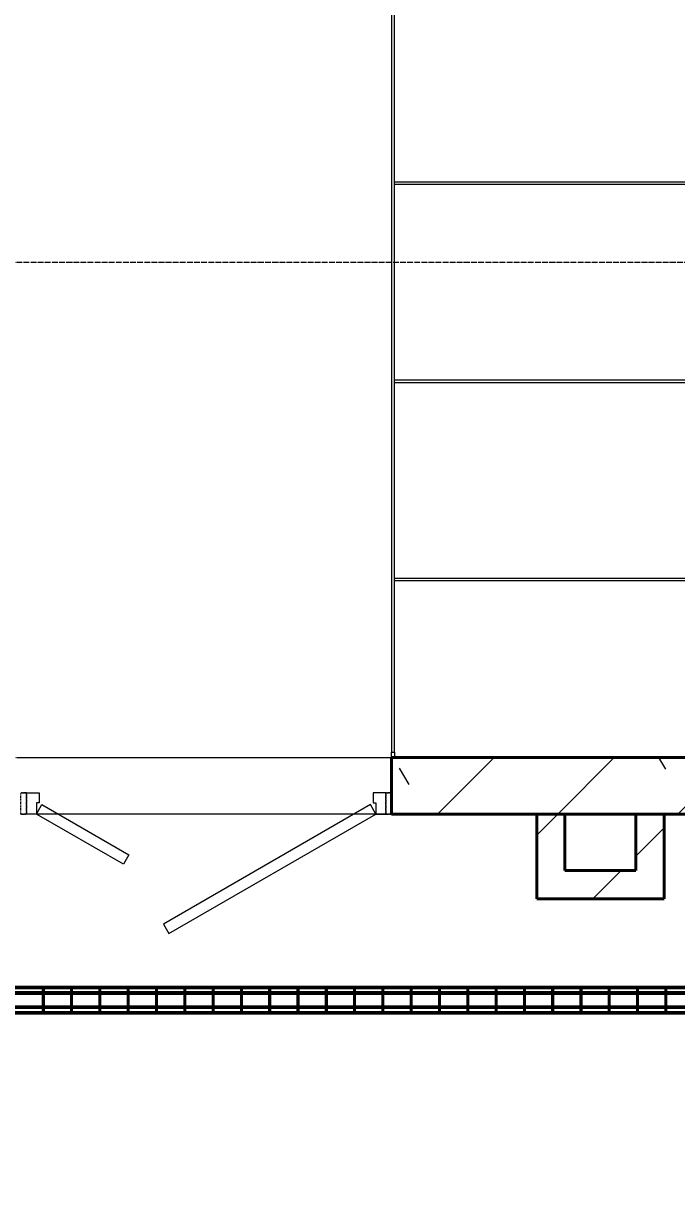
# Model space of a CAD drawing. Header units: millimetres. Extents: x 0 to 351840, y -132678 to 32417.
# Drawn here: x 316200 to 318507, y -43071 to -38896 of the extents above; entities that cross this region are included whole.
import ezdxf
from ezdxf import colors
from ezdxf.entities.mleader import LeaderData, LeaderLine
from ezdxf.math import Vec2, Vec3

# ---------------------------------------------------------------- set-up
doc = ezdxf.new("R2010")
doc.units = ezdxf.units.MM
doc.linetypes.add('BI_линия_сетки', pattern=[25, 20, -2.5, 0, -2.5])
doc.linetypes.add('BI_невидимые', pattern=[5, 3, -2])
for name, color, linetype, lineweight in [('E-CABL-TRAY-IDEN', 7, 'Continuous', 9), ('Двери', 7, 'Continuous', 18), ('Оси', 7, 'Continuous', 9), ('Перекрытие', 7, 'Continuous', 18), ('Стены внутренние', 7, 'Continuous', 18), ('Стены наружные', 7, 'Continuous', 18), ('Стены несущие', 7, 'Continuous', 18), ('Стены отделка', 7, 'Continuous', 18)]:
    doc.layers.add(name, color=color, linetype=linetype, lineweight=lineweight)
doc.styles.add('новый', font='Шрифт GOST2304A.ttf', dxfattribs={"width": 0.8, "height": 250})
pattern_1 = [(45, (2e-10, 1e-10), (-212.132, 212.132), [])]

# ---------------------------------------------------------------- blocks, each defined once
blk = doc.blocks.new('_DotSmall')
at = {"color": 0, "linetype": 'ByBlock', "const_width": 0.5}
blk.add_lwpolyline([(-0.0625, 0, 1), (0.0625, 0, 1)], format="xyb", close=True, dxfattribs=at)
blk = doc.blocks.new('*U53')
at = {"color": 0, "linetype": 'ByBlock', "lineweight": -2}
for p, q in [((19801.5, 47.5), (187, 47.5)), ((287.3, 42.5), (19801.5, 42.5)), ((4587.3, 42.5), (4587.3, 41.5)), ((4592.3, 41.5), (4592.3, 42.5)), ((4687.3, 42.5), (4687.3, 41.5)), ((4692.3, 41.5), (4692.3, 42.5)), ((4787.3, 42.5), (4787.3, 41.5)), ((4792.3, 41.5), (4792.3, 42.5)), ((4887.3, 42.5), (4887.3, 41.5)), ((4892.3, 41.5), (4892.3, 42.5)), ((4987.3, 42.5), (4987.3, 41.5)), ((4992.3, 41.5), (4992.3, 42.5)), ((5087.3, 42.5), (5087.3, 41.5)), ((5092.3, 41.5), (5092.3, 42.5)), ((5187.3, 42.5), (5187.3, 41.5)), ((5192.3, 41.5), (5192.3, 42.5)), ((5287.3, 42.5), (5287.3, 41.5)), ((5292.3, 41.5), (5292.3, 42.5)), ((5387.3, 42.5), (5387.3, 41.5)), ((5392.3, 41.5), (5392.3, 42.5)), ((5487.3, 42.5), (5487.3, 41.5)), ((5492.3, 41.5), (5492.3, 42.5)), ((5587.3, 42.5), (5587.3, 41.5)), ((5592.3, 41.5), (5592.3, 42.5)), ((5687.3, 42.5), (5687.3, 41.5)), ((5692.3, 41.5), (5692.3, 42.5)), ((5787.3, 42.5), (5787.3, 41.5)), ((5792.3, 41.5), (5792.3, 42.5)), ((5887.3, 42.5), (5887.3, 41.5)), ((5892.3, 41.5), (5892.3, 42.5)), ((5987.3, 42.5), (5987.3, 41.5)), ((5992.3, 41.5), (5992.3, 42.5)), ((6087.3, 42.5), (6087.3, 41.5)), ((6092.3, 41.5), (6092.3, 42.5)), ((6187.3, 42.5), (6187.3, 41.5)), ((6192.3, 41.5), (6192.3, 42.5)), ((6287.3, 42.5), (6287.3, 41.5)), ((6292.3, 41.5), (6292.3, 42.5)), ((6387.3, 42.5), (6387.3, 41.5)), ((6392.3, 41.5), (6392.3, 42.5)), ((6487.3, 42.5), (6487.3, 41.5)), ((6492.3, 41.5), (6492.3, 42.5)), ((6587.3, 42.5), (6587.3, 41.5)), ((6592.3, 41.5), (6592.3, 42.5)), ((6687.3, 42.5), (6687.3, 41.5)), ((6692.3, 41.5), (6692.3, 42.5)), ((6787.3, 42.5), (6787.3, 41.5)), ((6792.3, 41.5), (6792.3, 42.5)), ((19801.5, 27.5), (292.3, 27.5)), ((292.3, 22.5), (19801.5, 22.5)), ((4587.3, 41.5), (4587.3, 40)), ((4587.3, 40), (4587.3, 37.5)), ((4587.3, 37.5), (4587.3, -37.5)), ((4592.3, 40), (4592.3, 41.5)), ((4592.3, 37.5), (4592.3, 40)), ((4592.3, -37.5), (4592.3, 37.5)), ((4687.3, 41.5), (4687.3, 40)), ((4687.3, 40), (4687.3, 37.5)), ((4687.3, 37.5), (4687.3, -37.5)), ((4692.3, 40), (4692.3, 41.5)), ((4692.3, 37.5), (4692.3, 40)), ((4692.3, -37.5), (4692.3, 37.5)), ((4787.3, 41.5), (4787.3, 40)), ((4787.3, 40), (4787.3, 37.5)), ((4787.3, 37.5), (4787.3, -37.5)), ((4792.3, 40), (4792.3, 41.5)), ((4792.3, 37.5), (4792.3, 40)), ((4792.3, -37.5), (4792.3, 37.5)), ((4887.3, 41.5), (4887.3, 40)), ((4887.3, 40), (4887.3, 37.5)), ((4887.3, 37.5), (4887.3, -37.5)), ((4892.3, 40), (4892.3, 41.5)), ((4892.3, 37.5), (4892.3, 40)), ((4892.3, -37.5), (4892.3, 37.5)), ((4987.3, 41.5), (4987.3, 40)), ((4987.3, 40), (4987.3, 37.5)), ((4987.3, 37.5), (4987.3, -37.5)), ((4992.3, 40), (4992.3, 41.5)), ((4992.3, 37.5), (4992.3, 40)), ((4992.3, -37.5), (4992.3, 37.5)), ((5087.3, 41.5), (5087.3, 40)), ((5087.3, 40), (5087.3, 37.5)), ((5087.3, 37.5), (5087.3, -37.5)), ((5092.3, 40), (5092.3, 41.5)), ((5092.3, 37.5), (5092.3, 40)), ((5092.3, -37.5), (5092.3, 37.5)), ((5187.3, 41.5), (5187.3, 40)), ((5187.3, 40), (5187.3, 37.5)), ((5187.3, 37.5), (5187.3, -37.5)), ((5192.3, 40), (5192.3, 41.5)), ((5192.3, 37.5), (5192.3, 40)), ((5192.3, -37.5), (5192.3, 37.5)), ((5287.3, 41.5), (5287.3, 40)), ((5287.3, 40), (5287.3, 37.5)), ((5287.3, 37.5), (5287.3, -37.5)), ((5292.3, 40), (5292.3, 41.5)), ((5292.3, 37.5), (5292.3, 40)), ((5292.3, -37.5), (5292.3, 37.5)), ((5387.3, 41.5), (5387.3, 40)), ((5387.3, 40), (5387.3, 37.5)), ((5387.3, 37.5), (5387.3, -37.5)), ((5392.3, 40), (5392.3, 41.5)), ((5392.3, 37.5), (5392.3, 40)), ((5392.3, -37.5), (5392.3, 37.5)), ((5487.3, 41.5), (5487.3, 40)), ((5487.3, 40), (5487.3, 37.5)), ((5487.3, 37.5), (5487.3, -37.5)), ((5492.3, 40), (5492.3, 41.5)), ((5492.3, 37.5), (5492.3, 40)), ((5492.3, -37.5), (5492.3, 37.5)), ((5587.3, 41.5), (5587.3, 40)), ((5587.3, 40), (5587.3, 37.5)), ((5587.3, 37.5), (5587.3, -37.5)), ((5592.3, 40), (5592.3, 41.5)), ((5592.3, 37.5), (5592.3, 40)), ((5592.3, -37.5), (5592.3, 37.5)), ((5687.3, 41.5), (5687.3, 40)), ((5687.3, 40), (5687.3, 37.5)), ((5687.3, 37.5), (5687.3, -37.5)), ((5692.3, 40), (5692.3, 41.5)), ((5692.3, 37.5), (5692.3, 40)), ((5692.3, -37.5), (5692.3, 37.5)), ((5787.3, 41.5), (5787.3, 40)), ((5787.3, 40), (5787.3, 37.5)), ((5787.3, 37.5), (5787.3, -37.5)), ((5792.3, 40), (5792.3, 41.5)), ((5792.3, 37.5), (5792.3, 40)), ((5792.3, -37.5), (5792.3, 37.5)), ((5887.3, 41.5), (5887.3, 40)), ((5887.3, 40), (5887.3, 37.5)), ((5887.3, 37.5), (5887.3, -37.5)), ((5892.3, 40), (5892.3, 41.5)), ((5892.3, 37.5), (5892.3, 40)), ((5892.3, -37.5), (5892.3, 37.5)), ((5987.3, 41.5), (5987.3, 40)), ((5987.3, 40), (5987.3, 37.5)), ((5987.3, 37.5), (5987.3, -37.5)), ((5992.3, 40), (5992.3, 41.5)), ((5992.3, 37.5), (5992.3, 40)), ((5992.3, -37.5), (5992.3, 37.5)), ((6087.3, 41.5), (6087.3, 40)), ((6087.3, 40), (6087.3, 37.5)), ((6087.3, 37.5), (6087.3, -37.5)), ((6092.3, 40), (6092.3, 41.5)), ((6092.3, 37.5), (6092.3, 40)), ((6092.3, -37.5), (6092.3, 37.5)), ((6187.3, 41.5), (6187.3, 40)), ((6187.3, 40), (6187.3, 37.5)), ((6187.3, 37.5), (6187.3, -37.5)), ((6192.3, 40), (6192.3, 41.5)), ((6192.3, 37.5), (6192.3, 40)), ((6192.3, -37.5), (6192.3, 37.5)), ((6287.3, 41.5), (6287.3, 40)), ((6287.3, 40), (6287.3, 37.5)), ((6287.3, 37.5), (6287.3, -37.5)), ((6292.3, 40), (6292.3, 41.5)), ((6292.3, 37.5), (6292.3, 40)), ((6292.3, -37.5), (6292.3, 37.5)), ((6387.3, 41.5), (6387.3, 40)), ((6387.3, 40), (6387.3, 37.5)), ((6387.3, 37.5), (6387.3, -37.5)), ((6392.3, 40), (6392.3, 41.5)), ((6392.3, 37.5), (6392.3, 40)), ((6392.3, -37.5), (6392.3, 37.5)), ((6487.3, 41.5), (6487.3, 40)), ((6487.3, 40), (6487.3, 37.5)), ((6487.3, 37.5), (6487.3, -37.5)), ((6492.3, 40), (6492.3, 41.5)), ((6492.3, 37.5), (6492.3, 40)), ((6492.3, -37.5), (6492.3, 37.5)), ((6587.3, 41.5), (6587.3, 40)), ((6587.3, 40), (6587.3, 37.5)), ((6587.3, 37.5), (6587.3, -37.5)), ((6592.3, 40), (6592.3, 41.5)), ((6592.3, 37.5), (6592.3, 40)), ((6592.3, -37.5), (6592.3, 37.5)), ((6687.3, 41.5), (6687.3, 40)), ((6687.3, 40), (6687.3, 37.5)), ((6687.3, 37.5), (6687.3, -37.5)), ((6692.3, 40), (6692.3, 41.5)), ((6692.3, 37.5), (6692.3, 40)), ((6692.3, -37.5), (6692.3, 37.5)), ((6787.3, 41.5), (6787.3, 40)), ((6787.3, 40), (6787.3, 37.5)), ((6787.3, 37.5), (6787.3, -37.5)), ((6792.3, 40), (6792.3, 41.5)), ((6792.3, 37.5), (6792.3, 40)), ((6792.3, -37.5), (6792.3, 37.5)), ((19801.5, -22.5), (292.3, -22.5)), ((292.3, -27.5), (19801.5, -27.5)), ((4587.3, -37.5), (4587.3, -40)), ((4587.3, -40), (4587.3, -41.5)), ((4587.3, -41.5), (4587.3, -42.5)), ((4592.3, -40), (4592.3, -37.5)), ((4592.3, -41.5), (4592.3, -40)), ((4592.3, -42.5), (4592.3, -41.5)), ((4687.3, -37.5), (4687.3, -40)), ((4687.3, -40), (4687.3, -41.5)), ((4687.3, -41.5), (4687.3, -42.5)), ((4692.3, -40), (4692.3, -37.5)), ((4692.3, -41.5), (4692.3, -40)), ((4692.3, -42.5), (4692.3, -41.5)), ((4787.3, -37.5), (4787.3, -40)), ((4787.3, -40), (4787.3, -41.5)), ((4787.3, -41.5), (4787.3, -42.5)), ((4792.3, -40), (4792.3, -37.5)), ((4792.3, -41.5), (4792.3, -40)), ((4792.3, -42.5), (4792.3, -41.5)), ((4887.3, -37.5), (4887.3, -40)), ((4887.3, -40), (4887.3, -41.5)), ((4887.3, -41.5), (4887.3, -42.5)), ((4892.3, -40), (4892.3, -37.5)), ((4892.3, -41.5), (4892.3, -40)), ((4892.3, -42.5), (4892.3, -41.5)), ((4987.3, -37.5), (4987.3, -40)), ((4987.3, -40), (4987.3, -41.5)), ((4987.3, -41.5), (4987.3, -42.5)), ((4992.3, -40), (4992.3, -37.5)), ((4992.3, -41.5), (4992.3, -40)), ((4992.3, -42.5), (4992.3, -41.5)), ((5087.3, -37.5), (5087.3, -40)), ((5087.3, -40), (5087.3, -41.5)), ((5087.3, -41.5), (5087.3, -42.5)), ((5092.3, -40), (5092.3, -37.5)), ((5092.3, -41.5), (5092.3, -40)), ((5092.3, -42.5), (5092.3, -41.5)), ((5187.3, -37.5), (5187.3, -40)), ((5187.3, -40), (5187.3, -41.5)), ((5187.3, -41.5), (5187.3, -42.5)), ((5192.3, -40), (5192.3, -37.5)), ((5192.3, -41.5), (5192.3, -40)), ((5192.3, -42.5), (5192.3, -41.5)), ((5287.3, -37.5), (5287.3, -40)), ((5287.3, -40), (5287.3, -41.5)), ((5287.3, -41.5), (5287.3, -42.5)), ((5292.3, -40), (5292.3, -37.5)), ((5292.3, -41.5), (5292.3, -40)), ((5292.3, -42.5), (5292.3, -41.5)), ((5387.3, -37.5), (5387.3, -40)), ((5387.3, -40), (5387.3, -41.5)), ((5387.3, -41.5), (5387.3, -42.5)), ((5392.3, -40), (5392.3, -37.5)), ((5392.3, -41.5), (5392.3, -40)), ((5392.3, -42.5), (5392.3, -41.5)), ((5487.3, -37.5), (5487.3, -40)), ((5487.3, -40), (5487.3, -41.5)), ((5487.3, -41.5), (5487.3, -42.5)), ((5492.3, -40), (5492.3, -37.5)), ((5492.3, -41.5), (5492.3, -40)), ((5492.3, -42.5), (5492.3, -41.5)), ((5587.3, -37.5), (5587.3, -40)), ((5587.3, -40), (5587.3, -41.5)), ((5587.3, -41.5), (5587.3, -42.5)), ((5592.3, -40), (5592.3, -37.5)), ((5592.3, -41.5), (5592.3, -40)), ((5592.3, -42.5), (5592.3, -41.5)), ((5687.3, -37.5), (5687.3, -40)), ((5687.3, -40), (5687.3, -41.5)), ((5687.3, -41.5), (5687.3, -42.5)), ((5692.3, -40), (5692.3, -37.5)), ((5692.3, -41.5), (5692.3, -40)), ((5692.3, -42.5), (5692.3, -41.5)), ((5787.3, -37.5), (5787.3, -40)), ((5787.3, -40), (5787.3, -41.5)), ((5787.3, -41.5), (5787.3, -42.5)), ((5792.3, -40), (5792.3, -37.5)), ((5792.3, -41.5), (5792.3, -40)), ((5792.3, -42.5), (5792.3, -41.5)), ((5887.3, -37.5), (5887.3, -40)), ((5887.3, -40), (5887.3, -41.5)), ((5887.3, -41.5), (5887.3, -42.5)), ((5892.3, -40), (5892.3, -37.5)), ((5892.3, -41.5), (5892.3, -40)), ((5892.3, -42.5), (5892.3, -41.5)), ((5987.3, -37.5), (5987.3, -40)), ((5987.3, -40), (5987.3, -41.5)), ((5987.3, -41.5), (5987.3, -42.5)), ((5992.3, -40), (5992.3, -37.5)), ((5992.3, -41.5), (5992.3, -40)), ((5992.3, -42.5), (5992.3, -41.5)), ((6087.3, -37.5), (6087.3, -40)), ((6087.3, -40), (6087.3, -41.5)), ((6087.3, -41.5), (6087.3, -42.5)), ((6092.3, -40), (6092.3, -37.5)), ((6092.3, -41.5), (6092.3, -40)), ((6092.3, -42.5), (6092.3, -41.5)), ((6187.3, -37.5), (6187.3, -40)), ((6187.3, -40), (6187.3, -41.5)), ((6187.3, -41.5), (6187.3, -42.5)), ((6192.3, -40), (6192.3, -37.5)), ((6192.3, -41.5), (6192.3, -40)), ((6192.3, -42.5), (6192.3, -41.5)), ((6287.3, -37.5), (6287.3, -40)), ((6287.3, -40), (6287.3, -41.5)), ((6287.3, -41.5), (6287.3, -42.5)), ((6292.3, -40), (6292.3, -37.5)), ((6292.3, -41.5), (6292.3, -40)), ((6292.3, -42.5), (6292.3, -41.5)), ((6387.3, -37.5), (6387.3, -40)), ((6387.3, -40), (6387.3, -41.5)), ((6387.3, -41.5), (6387.3, -42.5)), ((6392.3, -40), (6392.3, -37.5)), ((6392.3, -41.5), (6392.3, -40)), ((6392.3, -42.5), (6392.3, -41.5)), ((6487.3, -37.5), (6487.3, -40)), ((6487.3, -40), (6487.3, -41.5)), ((6487.3, -41.5), (6487.3, -42.5)), ((6492.3, -40), (6492.3, -37.5)), ((6492.3, -41.5), (6492.3, -40)), ((6492.3, -42.5), (6492.3, -41.5)), ((6587.3, -37.5), (6587.3, -40)), ((6587.3, -40), (6587.3, -41.5)), ((6587.3, -41.5), (6587.3, -42.5)), ((6592.3, -40), (6592.3, -37.5)), ((6592.3, -41.5), (6592.3, -40)), ((6592.3, -42.5), (6592.3, -41.5)), ((6687.3, -37.5), (6687.3, -40)), ((6687.3, -40), (6687.3, -41.5)), ((6687.3, -41.5), (6687.3, -42.5)), ((6692.3, -40), (6692.3, -37.5)), ((6692.3, -41.5), (6692.3, -40)), ((6692.3, -42.5), (6692.3, -41.5)), ((6787.3, -37.5), (6787.3, -40)), ((6787.3, -40), (6787.3, -41.5)), ((6787.3, -41.5), (6787.3, -42.5)), ((6792.3, -40), (6792.3, -37.5)), ((6792.3, -41.5), (6792.3, -40)), ((6792.3, -42.5), (6792.3, -41.5)), ((187, -47.5), (19801.5, -47.5)), ((19801.5, -42.5), (287.3, -42.5))]:
    blk.add_line(p, q, dxfattribs=at)
for centre, start, end in [((4589.8, 40), 180, 0), ((4689.8, 40), 180, 0), ((4789.8, 40), 180, 0), ((4889.8, 40), 180, 0), ((4989.8, 40), 180, 0), ((5089.8, 40), 180, 0), ((5189.8, 40), 180, 0), ((5289.8, 40), 180, 0), ((5389.8, 40), 180, 0), ((5489.8, 40), 180, 0), ((5589.8, 40), 180, 0), ((5689.8, 40), 180, 0), ((5789.8, 40), 180, 0), ((5889.8, 40), 180, 0), ((5989.8, 40), 180, 0), ((6089.8, 40), 180, 0), ((6189.8, 40), 180, 0), ((6289.8, 40), 180, 0), ((6389.8, 40), 180, 0), ((6489.8, 40), 180, 0), ((6589.8, 40), 180, 0), ((6689.8, 40), 180, 0), ((6789.8, 40), 180, 0), ((4589.8, -40), 0, 180), ((4689.8, -40), 0, 180), ((4789.8, -40), 0, 180), ((4889.8, -40), 0, 180), ((4989.8, -40), 0, 180), ((5089.8, -40), 0, 180), ((5189.8, -40), 0, 180), ((5289.8, -40), 0, 180), ((5389.8, -40), 0, 180), ((5489.8, -40), 0, 180), ((5589.8, -40), 0, 180), ((5689.8, -40), 0, 180), ((5789.8, -40), 0, 180), ((5889.8, -40), 0, 180), ((5989.8, -40), 0, 180), ((6089.8, -40), 0, 180), ((6189.8, -40), 0, 180), ((6289.8, -40), 0, 180), ((6389.8, -40), 0, 180), ((6489.8, -40), 0, 180), ((6589.8, -40), 0, 180), ((6689.8, -40), 0, 180), ((6789.8, -40), 0, 180)]:
    blk.add_arc(centre, 2.5, start, end, dxfattribs=at)
blk = doc.blocks.new('_Двери_Металлические_Двупольная_Техническая_3_7 - _дверь_ДМН_2200-1310 Д-10-5648955-01 Этаж__0_000___Отделочный_')
at = {"layer": 'Двери', "color": 9, "lineweight": 9}
for p, q in [((256.8, 522.5), (-475, 100)), ((276, 489.2), (256.8, 522.5)), ((-455.8, 66.7), (276, 489.2)), ((398.3, 244.2), (417.6, 277.5)), ((417.6, 277.5), (725, 100)), ((705.8, 66.7), (398.3, 244.2)), ((-475, 100), (-510, 100)), ((-475, 100), (-455.8, 66.7)), ((-475, 60), (-475, 100)), ((725, 100), (705.8, 66.7)), ((725, 100), (760, 100)), ((725, 60), (725, 100)), ((-465, 60), (-475, 60)), ((-465, 25), (-465, 60)), ((715, 60), (725, 60)), ((715, 25), (715, 60)), ((-510, 25), (-465, 25)), ((760, 25), (715, 25))]:
    blk.add_line(p, q, dxfattribs=at)
at = {"layer": 'Двери', "color": 9, "linetype": 'BI_невидимые', "lineweight": 9}
for p, q in [((-530, 25), (-530, 100)), ((-530, 100), (-510, 100)), ((-530, 25), (-530, 100)), ((-530, 100), (-510, 100)), ((-510, 100), (-530, 100)), ((-510, 100), (-510, 25)), ((-510, 100), (-510, 25)), ((-510, 25), (-510, 100)), ((760, 25), (760, 100)), ((760, 100), (780, 100)), ((760, 25), (760, 100)), ((760, 100), (780, 100)), ((780, 100), (760, 100)), ((760, 100), (760, 25)), ((780, 100), (780, 25)), ((780, 100), (780, 25)), ((-510, 25), (-530, 25)), ((-510, 25), (-530, 25)), ((-530, 25), (-510, 25)), ((780, 25), (760, 25)), ((780, 25), (760, 25)), ((760, 25), (780, 25))]:
    blk.add_line(p, q, dxfattribs=at)
blk = doc.blocks.new('A$C13a22a9d')
at = {"layer": 'Стены внутренние', "lineweight": 9}
h = blk.add_hatch(dxfattribs=at)
h.set_pattern_fill('FP_35', color=9, style=0, pattern_type=2)
h.set_pattern_definition([(0, (2e-10, 1e-10), (1625.6, 406.4), [67.056, -1152.144, 67.056, -1152.144, -6502.4]), (0, (2e-10, 1e-10), (1625.6, 406.4), [-2438.4, 67.056, -2371.344, 67.056, -1152.144, -2844.8]), (0, (2e-10, 1e-10), (1625.6, 406.4), [-6096, 67.056, -745.744, 67.056, -1964.944]), (120, (609.6, 203.2), (-1164.753, 1204.611), [67.056, -1152.144, 67.056, -1152.144, -6502.4]), (120, (609.6, 203.2), (-1164.753, 1204.611), [-2438.4, 67.056, -2371.344, 67.056, -1152.144, -2844.8]), (120, (609.6, 203.2), (-1164.753, 1204.611), [-6096, 67.056, -745.744, 67.056, -1964.944]), (240, (812.8, 1016), (-460.847, -1611.011), [67.056, -1152.144, 67.056, -1152.144, -6502.4]), (240, (812.8, 1016), (-460.847, -1611.011), [-2438.4, 67.056, -2371.344, 67.056, -1152.144, -2844.8]), (240, (812.8, 1016), (-460.847, -1611.011), [-6096, 67.056, -745.744, 67.056, -1964.944])])
h.paths.add_polyline_path([(20721, 7700), (21200, 7700), (21200, 7900), (18067, 7900), (18067, 7700)])
h.paths.add_polyline_path([(16757, 7700), (16757, 7900), (16100, 7900), (16100, 7700)])
h = blk.add_hatch(dxfattribs=at)
h.set_pattern_fill('FP_36', color=9, style=0, pattern_type=2)
h.set_pattern_definition(pattern_1)
h.paths.add_polyline_path([(20721, 7700), (21200, 7700), (21200, 7900), (18067, 7900), (18067, 7700)])
h.paths.add_polyline_path([(16757, 7700), (16757, 7900), (16100, 7900), (16100, 7700)])
h = blk.add_hatch(dxfattribs=at)
h.set_pattern_fill('FP_36', color=9, style=0, pattern_type=2)
h.set_pattern_definition(pattern_1)
h.paths.add_polyline_path([(18680, 7400), (18680, 7700), (18580, 7700), (18580, 7400)])
h = blk.add_hatch(dxfattribs=at)
h.set_pattern_fill('FP_36', color=9, style=0, pattern_type=2)
h.set_pattern_definition(pattern_1)
h.paths.add_polyline_path([(19030, 7400), (19030, 7700), (18930, 7700), (18930, 7400)])
h = blk.add_hatch(dxfattribs=at)
h.set_pattern_fill('FP_36', color=9, style=0, pattern_type=2)
h.set_pattern_definition(pattern_1)
h.paths.add_polyline_path([(18680, 7400), (18930, 7400), (18930, 7500), (18680, 7500)])
at = {"layer": 'Оси', "color": 9, "linetype": 'BI_линия_сетки'}
for p, q in [((-4869.1, 9650), (49050, 9650)), ((-4869.1, 7900), (49050, 7900))]:
    blk.add_line(p, q, dxfattribs=at)
at = {"layer": 'Перекрытие', "color": 9, "lineweight": 9}
for p, q in [((16757, 7900), (18067, 7900)), ((18067, 7900), (18067, 7918)), ((18077, 7918), (18077, 7900)), ((18047, 7700), (16777, 7700))]:
    blk.add_line(p, q, dxfattribs=at)
at = {"layer": 'Стены наружные', "color": 9}
for p, q in [((18077, 9933.7), (25335, 9933.7)), ((25335, 9923.7), (18077, 9923.7)), ((18077, 9233.7), (25335, 9233.7)), ((25335, 9223.7), (18077, 9223.7)), ((18077, 8533.7), (25335, 8533.7)), ((25335, 8523.7), (18077, 8523.7))]:
    blk.add_line(p, q, dxfattribs=at)
at = {"layer": 'Стены несущие', "color": 9, "lineweight": 40}
for p, q in [((21200, 7900), (18067, 7900)), ((18067, 7900), (18067, 7700)), ((18067, 7700), (21200, 7700)), ((18580, 7700), (18580, 7400)), ((18680, 7500), (18680, 7700)), ((18930, 7700), (18930, 7500)), ((19030, 7400), (19030, 7700)), ((18930, 7500), (18680, 7500)), ((18580, 7400), (19030, 7400))]:
    blk.add_line(p, q, dxfattribs=at)
at = {"layer": 'Стены отделка', "color": 9, "lineweight": 9}
for p, q in [((18067, 11333.7), (18067, 7918)), ((18077, 7918), (18077, 11333.7)), ((18067, 7918), (18077, 7918))]:
    blk.add_line(p, q, dxfattribs=at)
at = {"layer": 'Двери', "color": 9, "rotation": 180}
blk.add_blockref('_Двери_Металлические_Двупольная_Техническая_3_7 - _дверь_ДМН_2200-1310 Д-10-5648955-01 Этаж__0_000___Отделочный_', (17537, 7800), dxfattribs=at)

msp = doc.modelspace()

# ---------------------------------------------------------------- block references
msp.add_blockref('A$C13a22a9d', (299433.4, -49388.2))
at = {"color": 1}
msp.add_blockref('*U53', (311680.1, -42345.6), dxfattribs=at)

# ---------------------------------------------------------------- leaders
at = {"layer": 'E-CABL-TRAY-IDEN', "color": 0}
ml = msp.add_multileader_mtext('Standard', dxfattribs=at)
ml.set_content('{\\C0;Проволочный кабельный лоток 100х50(h)\\Pна отм. +3,100}', color=1, style='новый')
ml.set_leader_properties()
ml.set_arrow_properties(name='DOTSMALL')
ml.build(insert=Vec2(0, 0))
ml.multileader.update_dxf_attribs({"text_left_attachment_type": 6, "text_right_attachment_type": 6, "dogleg_length": 107.1, "arrow_head_size": 300})
ctx = ml.context
ctx.base_point, ctx.char_height, ctx.arrow_head_size, ctx.landing_gap_size, ctx.plane_origin, ctx.plane_x_axis, ctx.plane_y_axis = Vec3(314748.2, -45392.4), 300, 300, 10, Vec3(281126.7, -25698.4), Vec3(1, -0.000677), Vec3(0.000677, 1)
ctx.left_attachment, ctx.right_attachment, ctx.text_align_type = 6, 6, 1
notes = []
notes.append((ctx, [(1, (1, 1, 0), (314641.1, -45392.3), (1, -0.000677), 107.1, [(1, [(312872.4, -42388.1)], 0, [])])]))
ctx.mtext.insert, ctx.mtext.text_direction, ctx.mtext.rotation, ctx.mtext.width, ctx.mtext.defined_height, ctx.mtext.alignment, ctx.mtext.line_spacing_factor, ctx.mtext.line_spacing_style, ctx.mtext.flow_direction = Vec3(317833.2, -45034.5), Vec3(1, -0.000677), 6.282508, 6166.303, 388.8, 2, 0.96, 2, 5
for ctx, leaders in notes:
    for number, flags, end, landing, length, lines in leaders:
        leader = LeaderData()
        leader.index, (leader.has_last_leader_line, leader.has_dogleg_vector, leader.attachment_direction) = number, flags
        leader.last_leader_point, leader.dogleg_vector, leader.dogleg_length = Vec3(end), Vec3(landing), length
        for number, points, colour, breaks in lines:
            line = LeaderLine()
            line.index, line.vertices, line.color, line.breaks = number, Vec3.list(points), colors.encode_raw_color(colour), breaks
            leader.lines.append(line)
        ctx.leaders.append(leader)

doc.saveas('drawing.dxf')
